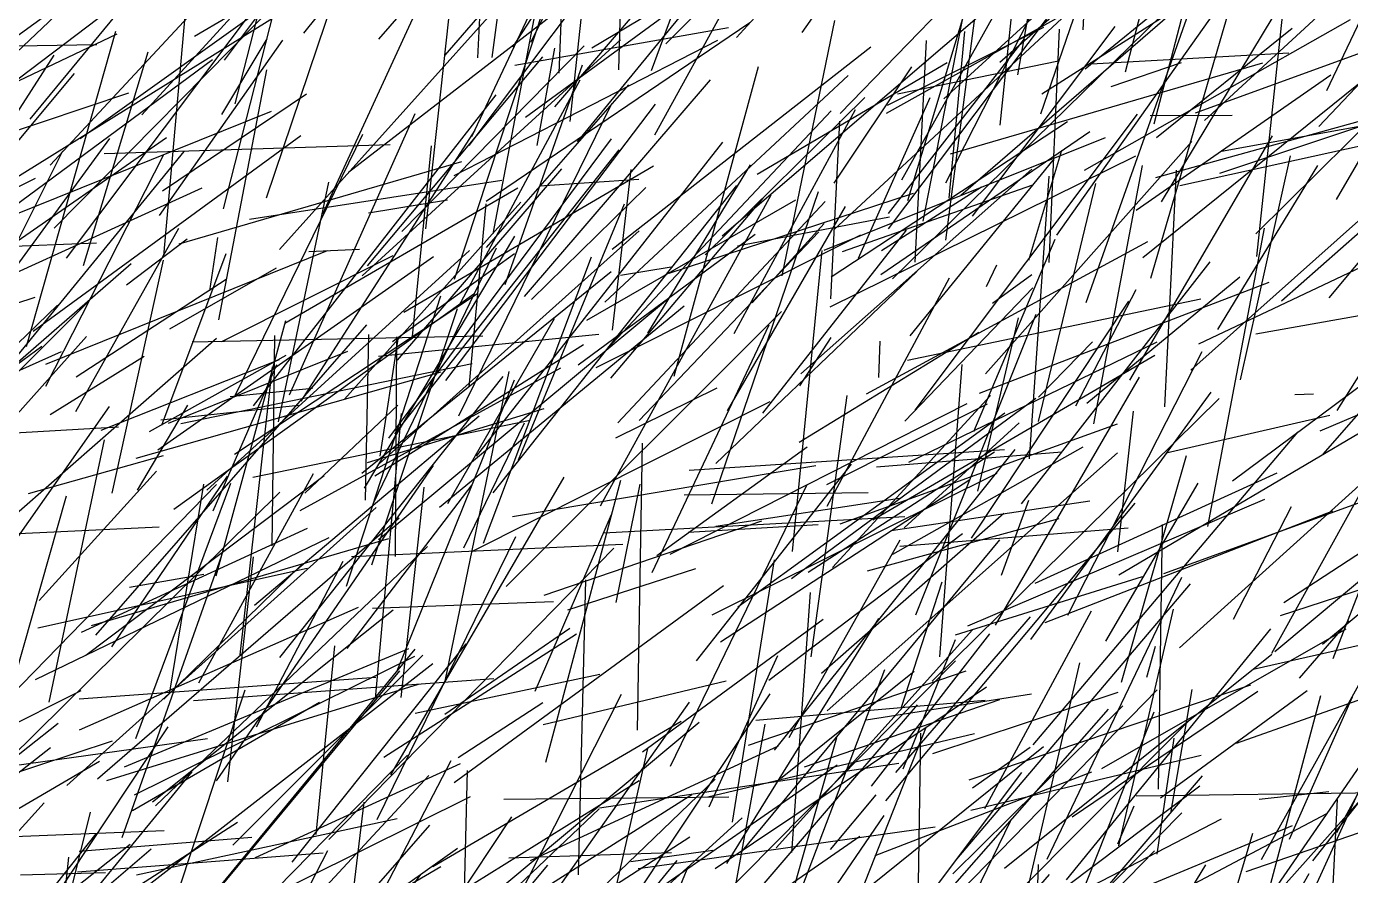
# Model space of a CAD drawing. Header units: metres. Extents: x 0 to 1019, y 0 to 619.
# Drawn here: x 852.2 to 935.7, y 441.6 to 495.1 of the extents above; entities that cross this region are included whole.
import ezdxf

# ---------------------------------------------------------------- set-up
doc = ezdxf.new("R2010")
doc.units = ezdxf.units.M

msp = doc.modelspace()

# ---------------------------------------------------------------- linework, layer by layer
at = {"color": 198}
for p, q in [((864.655, 493.013), (879.602, 512.931)), ((933.685, 488.824), (943.267, 499.001))]:
    msp.add_line(p, q, dxfattribs=at)
at = {"color": 167}
for p, q in [((874.397, 494.333), (890.237, 512.703)), ((888.367, 464.911), (899.126, 484.519)), ((926.109, 475.132), (944.296, 483.743))]:
    msp.add_line(p, q, dxfattribs=at)
at = {"color": 155}
for p, q in [((883.978, 494.147), (893.303, 512.751)), ((884.02, 477.927), (891.223, 484.985)), ((920.245, 456.379), (926.066, 466.345)), ((923.469, 442.954), (924.541, 450.257))]:
    msp.add_line(p, q, dxfattribs=at)
at = {"color": 58}
for p, q in [((869.657, 494.699), (882.883, 511.294)), ((918.811, 494.921), (919.294, 504.987)), ((893.011, 473.093), (898.335, 492.614)), ((865.179, 443.524), (877.169, 455.484))]:
    msp.add_line(p, q, dxfattribs=at)
at = {"color": 197}
for p, q in [((914.699, 492.074), (917.984, 510.734)), ((922.147, 483.544), (934.438, 492.076)), ((842.76, 475.474), (860.989, 488.132)), ((873.953, 461.185), (879.35, 477.358)), ((879.871, 438.987), (894.594, 451.275))]:
    msp.add_line(p, q, dxfattribs=at)
at = {"color": 89}
for p, q in [((878.578, 493.314), (892.672, 509.669)), ((853.907, 482.421), (869.164, 497.886)), ((906.779, 479.212), (923.768, 495.834)), ((869.498, 471.516), (880.473, 488.596)), ((889.118, 475.992), (890.296, 486.108)), ((868.451, 476.422), (883.147, 484.95))]:
    msp.add_line(p, q, dxfattribs=at)
at = {"color": 191}
for p, q in [((921.488, 492.27), (926.141, 510.163)), ((915.508, 456.475), (926.887, 472.073)), ((909.287, 453.861), (927.399, 471.68)), ((901.459, 460.723), (913.213, 468.322)), ((929.907, 446.416), (934.315, 446.897)), ((870.455, 437.006), (879.343, 443.335))]:
    msp.add_line(p, q, dxfattribs=at)
at = {"color": 226}
for p, q in [((889.515, 492.389), (890.046, 509.385)), ((853.388, 472.459), (860.812, 487.02))]:
    msp.add_line(p, q, dxfattribs=at)
at = {"color": 17}
for p, q in [((896.942, 494.426), (910.181, 508.997)), ((872.67, 461.716), (889.781, 462.487))]:
    msp.add_line(p, q, dxfattribs=at)
at = {"color": 51}
msp.add_line((913.558, 492.875), (931.923, 509.091), dxfattribs=at)
at = {"color": 181}
for p, q in [((923.298, 489), (928.421, 508.74)), ((887.506, 476.616), (900.693, 484.2)), ((860.106, 446.248), (875.287, 458.358))]:
    msp.add_line(p, q, dxfattribs=at)
at = {"color": 253}
for p, q in [((885.49, 490.073), (900.632, 507.753)), ((896.032, 481.942), (913.688, 497.052)), ((895.399, 465.037), (902.122, 484.725)), ((869.978, 480.947), (873.17, 481.097))]:
    msp.add_line(p, q, dxfattribs=at)
at = {"color": 215}
for p, q in [((886.464, 489.141), (888.47, 507.964)), ((897.018, 481.291), (906.601, 483.133))]:
    msp.add_line(p, q, dxfattribs=at)
at = {"color": 211}
for p, q in [((892.492, 494.029), (906.028, 507.631)), ((886.911, 487.86), (901.946, 506.176)), ((865.647, 455.514), (867.684, 473.672)), ((869.154, 429.99), (878.947, 448.861))]:
    msp.add_line(p, q, dxfattribs=at)
at = {"color": 143}
for p, q in [((913.575, 488.908), (915.5, 507.292)), ((879.437, 470.582), (889.073, 490.285)), ((882.61, 429.634), (893.199, 442.541))]:
    msp.add_line(p, q, dxfattribs=at)
at = {"color": 19}
for p, q in [((934.178, 491.094), (941.931, 507.347)), ((930.713, 455.622), (939.411, 471.353)), ((900.262, 438.699), (906.306, 454.588)), ((847.216, 443.23), (856.759, 448.818))]:
    msp.add_line(p, q, dxfattribs=at)
at = {"color": 128}
for p, q in [((880.253, 488.19), (888.792, 506.318)), ((853.664, 470.669), (859.578, 474.339)), ((863.939, 464.588), (867.955, 473.827)), ((879.748, 462.251), (883.571, 470.151)), ((875.805, 452.818), (877.237, 466.075))]:
    msp.add_line(p, q, dxfattribs=at)
at = {"color": 90}
for p, q in [((891.582, 492.363), (896.887, 506.692)), ((914.913, 465.039), (926.826, 480.284)), ((861.908, 470.108), (880.277, 473.879)), ((915.908, 439.554), (915.995, 442.296))]:
    msp.add_line(p, q, dxfattribs=at)
at = {"color": 7}
for p, q in [((916.149, 489.624), (921.975, 506.587)), ((882.355, 478.861), (887.239, 492.723)), ((898.244, 485.819), (910.236, 492.862)), ((923.395, 485.61), (940.474, 490.33)), ((895.651, 463.637), (907.225, 465.389))]:
    msp.add_line(p, q, dxfattribs=at)
at = {"color": 42}
for p, q in [((850.316, 493.623), (866.352, 505.259)), ((860.237, 436.083), (865.96, 453.317)), ((900.428, 428.733), (914.933, 448.103))]:
    msp.add_line(p, q, dxfattribs=at)
at = {"color": 80}
for p, q in [((852.403, 489.294), (865.602, 505.316)), ((874.361, 462.79), (892.73, 478.035)), ((923.432, 437.177), (926.55, 442.284))]:
    msp.add_line(p, q, dxfattribs=at)
at = {"color": 212}
for p, q in [((880.641, 493.157), (881.235, 506.053)), ((891.624, 460.703), (899.004, 476.328))]:
    msp.add_line(p, q, dxfattribs=at)
at = {"color": 129}
for p, q in [((885.769, 492.191), (886.258, 505.536)), ((906.808, 461.854), (918.82, 468.628)), ((930.265, 439.627), (940.527, 451.118)), ((905.694, 442.86), (919.354, 448.129))]:
    msp.add_line(p, q, dxfattribs=at)
at = {"color": 40}
for p, q in [((881.539, 493.165), (883.068, 504.644)), ((925.901, 489.691), (941.284, 495.275)), ((902.649, 466.251), (912.769, 471.338)), ((913.85, 442.067), (930.72, 455.549)), ((855.373, 441.83), (870.886, 443.024))]:
    msp.add_line(p, q, dxfattribs=at)
at = {"color": 61}
for p, q in [((901.089, 494.749), (908.146, 504.853)), ((881.604, 482.058), (884.432, 496.965)), ((902.912, 479.345), (917.814, 489.134)), ((933.901, 456.197), (952.844, 471.935)), ((847.438, 443.907), (860.837, 444.433))]:
    msp.add_line(p, q, dxfattribs=at)
at = {"color": 5}
for p, q in [((859.433, 489.568), (872.816, 504.236)), ((854.713, 447.281), (874.213, 464.801))]:
    msp.add_line(p, q, dxfattribs=at)
at = {"color": 137}
msp.add_line((926.473, 489.204), (941.476, 503.037), dxfattribs=at)
at = {"color": 94}
for p, q in [((908.722, 482.865), (912.535, 502.339)), ((891.785, 488.302), (896.726, 497.246)), ((895.228, 445.933), (899.552, 455.473)), ((911.832, 447.13), (915.468, 449.702))]:
    msp.add_line(p, q, dxfattribs=at)
at = {"color": 106}
for p, q in [((910.019, 490.576), (922.695, 502.143)), ((860.828, 480.678), (862.455, 499.083)), ((883.204, 467.806), (889.882, 483.948))]:
    msp.add_line(p, q, dxfattribs=at)
at = {"color": 195}
for p, q in [((855.549, 488.06), (874.218, 501.428)), ((868.762, 471.906), (876.678, 489.636)), ((907.891, 475.625), (916.926, 486.703)), ((900.434, 443.044), (901.62, 459.443)), ((858.806, 430.848), (878.306, 442.159))]:
    msp.add_line(p, q, dxfattribs=at)
at = {"color": 72}
for p, q in [((867.293, 484.329), (873.109, 501.48)), ((847.521, 493.847), (856.596, 494.002))]:
    msp.add_line(p, q, dxfattribs=at)
at = {"color": 241}
for p, q in [((917.156, 481.966), (930.926, 501.421)), ((864.591, 483.633), (868.411, 498.553)), ((853.375, 473.844), (871.14, 481.003)), ((901.647, 455.388), (903.931, 471.856)), ((924.039, 468.251), (934.36, 470.625)), ((858.667, 459.787), (863.344, 460.602))]:
    msp.add_line(p, q, dxfattribs=at)
at = {"color": 105}
for p, q in [((923.76, 484.076), (934.143, 501.28)), ((918.347, 471.209), (922.146, 478.546))]:
    msp.add_line(p, q, dxfattribs=at)
at = {"color": 122}
msp.add_line((853.658, 486.382), (866.851, 500.592), dxfattribs=at)
at = {"color": 102}
for p, q in [((880.081, 487.63), (889.677, 500.392)), ((850.501, 484.982), (868.117, 495.922)), ((896.332, 442.364), (905.931, 457.811))]:
    msp.add_line(p, q, dxfattribs=at)
at = {"color": 66}
msp.add_line((883.642, 489.423), (899.325, 500.895), dxfattribs=at)
at = {"color": 172}
msp.add_line((887.825, 493.779), (898.748, 500.304), dxfattribs=at)
at = {"color": 131}
for p, q in [((903.484, 489.653), (914.417, 500.92)), ((905.555, 464.026), (923.334, 474.399)), ((850.069, 434.36), (861.098, 450.985))]:
    msp.add_line(p, q, dxfattribs=at)
at = {"color": 151}
for p, q in [((906.533, 482.378), (920.478, 500.864)), ((917.836, 458.024), (926.316, 474.64)), ((931.818, 443.902), (935.806, 452.856))]:
    msp.add_line(p, q, dxfattribs=at)
at = {"color": 135}
for p, q in [((907.367, 485.463), (915.939, 500.78)), ((878.623, 472.801), (891.828, 490.234)), ((874.366, 474.335), (888.268, 475.742)), ((910.577, 440.89), (920.4, 452.092))]:
    msp.add_line(p, q, dxfattribs=at)
at = {"color": 48}
for p, q in [((907.759, 484.168), (912.735, 500.696)), ((865.331, 490.245), (867.653, 499.32)), ((886.954, 473.803), (898.123, 482.028)), ((845.262, 469.038), (854.128, 477.563)), ((882.415, 459.832), (899.789, 477.171)), ((921.005, 462.001), (921.987, 470.876)), ((897.83, 431.255), (903.285, 450.312))]:
    msp.add_line(p, q, dxfattribs=at)
at = {"color": 31}
msp.add_line((910.145, 485.277), (917.783, 500.299), dxfattribs=at)
at = {"color": 81}
for p, q in [((877.353, 482.375), (879.285, 499.95)), ((910.582, 441.7), (921.324, 452.301)), ((882.9, 439.605), (894.135, 446.699))]:
    msp.add_line(p, q, dxfattribs=at)
at = {"color": 196}
for p, q in [((906.414, 489.664), (924.283, 499.656)), ((844.214, 462.515), (855.945, 475.595))]:
    msp.add_line(p, q, dxfattribs=at)
at = {"color": 10}
msp.add_line((910.155, 481.648), (912.559, 500.203), dxfattribs=at)
at = {"color": 194}
for p, q in [((929.772, 480.638), (931.834, 499.953)), ((842.912, 469.551), (854.38, 474.64))]:
    msp.add_line(p, q, dxfattribs=at)
at = {"color": 68}
for p, q in [((862.754, 494.512), (870.402, 499.007)), ((902.341, 438.502), (916.31, 449.727))]:
    msp.add_line(p, q, dxfattribs=at)
at = {"color": 192}
for p, q in [((903.088, 482.314), (921.231, 499.128)), ((849.88, 485.802), (855.189, 492.17)), ((857.557, 465.702), (860.81, 480.405)), ((872.339, 459.834), (878.293, 478.149))]:
    msp.add_line(p, q, dxfattribs=at)
at = {"color": 25}
for p, q in [((911.091, 484.487), (928.138, 499.23)), ((879.393, 449.031), (884.723, 452.518))]:
    msp.add_line(p, q, dxfattribs=at)
at = {"color": 251}
for p, q in [((836.978, 479.71), (856.67, 498.36)), ((903.113, 485.255), (907.998, 492.581)), ((846.477, 428.452), (862.613, 448.14))]:
    msp.add_line(p, q, dxfattribs=at)
at = {"color": 199}
for p, q in [((868.125, 481.071), (883.519, 498.206)), ((872.47, 485.949), (888.555, 498.36))]:
    msp.add_line(p, q, dxfattribs=at)
at = {"color": 118}
for p, q in [((870.847, 483.323), (877.773, 498.351)), ((866.442, 466.713), (883.941, 470.317)), ((861.197, 453.163), (863.347, 466.271))]:
    msp.add_line(p, q, dxfattribs=at)
at = {"color": 109}
for p, q in [((882.833, 493.824), (885.827, 498.435)), ((849.186, 462.381), (864.146, 475.475)), ((904.566, 433.92), (923.474, 453.314))]:
    msp.add_line(p, q, dxfattribs=at)
at = {"color": 227}
for p, q in [((918.934, 492.46), (925.645, 497.934)), ((915.43, 467.866), (916.664, 485.698))]:
    msp.add_line(p, q, dxfattribs=at)
at = {"color": 140}
for p, q in [((923.075, 479.258), (928.523, 497.89)), ((896.803, 475.767), (904.461, 489.897)), ((862.421, 426.147), (871.172, 443.188))]:
    msp.add_line(p, q, dxfattribs=at)
at = {"color": 233}
for p, q in [((854.686, 480.517), (867.521, 497.587)), ((858.468, 478.832), (862.29, 481.749))]:
    msp.add_line(p, q, dxfattribs=at)
at = {"color": 41}
for p, q in [((916.197, 490.888), (925.964, 497.094)), ((839.665, 484.643), (858.626, 490.94)), ((866.967, 427.811), (877.042, 441.666))]:
    msp.add_line(p, q, dxfattribs=at)
at = {"color": 91}
msp.add_line((919.008, 477.724), (925.822, 497.018), dxfattribs=at)
at = {"color": 85}
for p, q in [((839.847, 482.902), (857.356, 496.154)), ((930.053, 442.612), (937.317, 455.617)), ((876.72, 432.885), (893.998, 444.047))]:
    msp.add_line(p, q, dxfattribs=at)
at = {"color": 173}
for p, q in [((879.157, 479.193), (884.85, 496.452)), ((840.442, 486.387), (857.886, 494.669)), ((879.434, 477.499), (887.081, 491.777)), ((932.172, 471.933), (933.349, 471.96))]:
    msp.add_line(p, q, dxfattribs=at)
at = {"color": 117}
for p, q in [((929.696, 482.053), (944.133, 496.332)), ((882.956, 492.698), (896.442, 495.063)), ((905.767, 467.374), (917.466, 468.32)), ((924.334, 445.533), (925.692, 453.322))]:
    msp.add_line(p, q, dxfattribs=at)
at = {"color": 101}
for p, q in [((934.797, 484.226), (942.133, 496.883)), ((899.823, 479.42), (903.149, 495.5)), ((869.424, 464.606), (885.873, 473.606))]:
    msp.add_line(p, q, dxfattribs=at)
at = {"color": 36}
for p, q in [((881.155, 484.11), (897.778, 495.384)), ((921.051, 460.559), (938.18, 470.652)), ((907.526, 463.516), (914.765, 470.135)), ((884.752, 451.125), (896.293, 453.88))]:
    msp.add_line(p, q, dxfattribs=at)
at = {"color": 14}
for p, q in [((918.905, 486.076), (935.671, 495.568)), ((919.323, 492.769), (931.779, 493.462)), ((889.623, 479.446), (892.823, 479.968)), ((913.088, 477.68), (915.58, 479.495)), ((893.635, 465.603), (905.246, 465.75))]:
    msp.add_line(p, q, dxfattribs=at)
at = {"color": 243}
msp.add_line((852.172, 474.954), (857.795, 494.831), dxfattribs=at)
at = {"color": 187}
msp.add_line((906.48, 490.165), (916.341, 495.086), dxfattribs=at)
at = {"color": 213}
for p, q in [((910.357, 484.308), (911.348, 494.821)), ((889.025, 472.963), (898.637, 484.302)), ((896.374, 470.904), (903.829, 483.783)), ((862.604, 475.246), (880.942, 475.62))]:
    msp.add_line(p, q, dxfattribs=at)
at = {"color": 175}
for p, q in [((911.823, 483.172), (920.84, 495.123)), ((852.591, 475.926), (869.468, 488.265))]:
    msp.add_line(p, q, dxfattribs=at)
at = {"color": 55}
for p, q in [((916.676, 480.257), (917.324, 494.959)), ((836.885, 458.646), (856.131, 477.853)), ((858.188, 444.006), (864.459, 461.742))]:
    msp.add_line(p, q, dxfattribs=at)
at = {"color": 165}
for p, q in [((923.434, 488.123), (932.004, 495.027)), ((865.277, 468.168), (880.616, 478.297))]:
    msp.add_line(p, q, dxfattribs=at)
at = {"color": 45}
for p, q in [((860.546, 483.224), (868.331, 494.268)), ((933.954, 468.169), (944.112, 479.787)), ((899.345, 449.504), (914.524, 468.455))]:
    msp.add_line(p, q, dxfattribs=at)
at = {"color": 147}
msp.add_line((864.488, 489.572), (867.344, 494.35), dxfattribs=at)
at = {"color": 142}
for p, q in [((873.335, 479.408), (889.63, 494.292)), ((858.394, 439.859), (877.8, 454.959))]:
    msp.add_line(p, q, dxfattribs=at)
at = {"color": 64}
for p, q in [((875.838, 482.206), (887.334, 493.91)), ((863.074, 432.369), (877.547, 447.905))]:
    msp.add_line(p, q, dxfattribs=at)
at = {"color": 69}
for p, q in [((879.133, 485.729), (895.779, 494.26)), ((846.168, 481.285), (853.901, 493.331)), ((905.217, 460.804), (917.292, 464.111))]:
    msp.add_line(p, q, dxfattribs=at)
at = {"color": 104}
for p, q in [((884.383, 487.622), (885.494, 493.774)), ((886.988, 441.648), (887.449, 460.249)), ((882.941, 432.195), (897.306, 445.236))]:
    msp.add_line(p, q, dxfattribs=at)
at = {"color": 56}
for p, q in [((889.113, 481.085), (905.412, 493.845)), ((902.998, 461.016), (912.976, 471.863)), ((891.024, 449.39), (902.405, 457.769)), ((879.491, 428.931), (879.98, 448.212))]:
    msp.add_line(p, q, dxfattribs=at)
at = {"color": 160}
for p, q in [((906.538, 483.336), (915.102, 494.347)), ((905.15, 471.974), (922.887, 481.57)), ((874.136, 466.794), (887.29, 475.072)), ((929.09, 441.846), (947.607, 448.223)), ((911.915, 431.489), (923.313, 443.155))]:
    msp.add_line(p, q, dxfattribs=at)
at = {"color": 21}
for p, q in [((908.22, 480.28), (908.934, 494.241)), ((838.001, 480.756), (856.587, 481.486)), ((917.771, 441.325), (930.648, 457.144))]:
    msp.add_line(p, q, dxfattribs=at)
at = {"color": 209}
for p, q in [((845.05, 479.127), (863.898, 493.048)), ((927.543, 487.265), (943.717, 490.21)), ((873.313, 466.977), (889.035, 479.679)), ((868.918, 442.432), (879.891, 456.216)), ((886.742, 434.566), (899.072, 453.051))]:
    msp.add_line(p, q, dxfattribs=at)
at = {"color": 54}
for p, q in [((855.757, 480.057), (859.847, 493.539)), ((842.456, 446.648), (855.612, 453.27))]:
    msp.add_line(p, q, dxfattribs=at)
at = {"color": 141}
for p, q in [((873.663, 480.045), (884.734, 493.226)), ((849.978, 478.91), (863.234, 484.949)), ((900.268, 450.299), (907.265, 462.759))]:
    msp.add_line(p, q, dxfattribs=at)
at = {"color": 214}
for p, q in [((907.092, 490.892), (917.264, 492.961)), ((841.903, 427.81), (860.024, 443.275))]:
    msp.add_line(p, q, dxfattribs=at)
at = {"color": 188}
for p, q in [((910.453, 487.111), (930.145, 492.847)), ((893.895, 463.238), (902.089, 463.736)), ((909.336, 449.293), (921.023, 453.163))]:
    msp.add_line(p, q, dxfattribs=at)
at = {"color": 83}
for p, q in [((920.585, 491.345), (925.024, 492.867)), ((866.221, 482.975), (882.14, 485.448)), ((875.446, 461.713), (875.519, 475.571)), ((926.115, 429.4), (933.072, 441.738))]:
    msp.add_line(p, q, dxfattribs=at)
at = {"color": 190}
for p, q in [((864.304, 476.64), (867.322, 492.393)), ((933.762, 469.643), (948.454, 475.856))]:
    msp.add_line(p, q, dxfattribs=at)
at = {"color": 86}
for p, q in [((888.64, 477.759), (903.99, 492.047)), ((873.982, 458.457), (885.404, 458.878))]:
    msp.add_line(p, q, dxfattribs=at)
at = {"color": 28}
msp.add_line((922.568, 480.569), (936.945, 492.126), dxfattribs=at)
at = {"color": 132}
for p, q in [((881.17, 481.199), (890.158, 491.446)), ((908.249, 458.03), (915.845, 476.992))]:
    msp.add_line(p, q, dxfattribs=at)
at = {"color": 185}
for p, q in [((883.566, 478.104), (895.299, 491.772)), ((915.662, 449.835), (932.348, 469.547))]:
    msp.add_line(p, q, dxfattribs=at)
at = {"color": 207}
for p, q in [((931.329, 477.841), (946.531, 491.244)), ((852.291, 465.676), (860.815, 468.083)), ((874.291, 445.123), (883.027, 462.969)), ((895.601, 442.051), (912.719, 453.498))]:
    msp.add_line(p, q, dxfattribs=at)
at = {"color": 248}
for p, q in [((934.325, 478.022), (945.364, 491.237)), ((904.645, 480.524), (909.16, 490.644))]:
    msp.add_line(p, q, dxfattribs=at)
at = {"color": 144}
msp.add_line((860.749, 484.762), (869.82, 490.89), dxfattribs=at)
at = {"color": 220}
for p, q in [((866.479, 471.216), (881.777, 490.823)), ((912.648, 473.221), (925.666, 487.871)), ((907.256, 462.363), (921.645, 463.522))]:
    msp.add_line(p, q, dxfattribs=at)
at = {"color": 183}
for p, q in [((894.973, 480.726), (905.045, 490.65)), ((922.836, 454.102), (923.364, 456.056)), ((858.355, 448.449), (876.27, 455.913)), ((923.699, 446.503), (932.936, 453.276))]:
    msp.add_line(p, q, dxfattribs=at)
at = {"color": 193}
for p, q in [((851.071, 483.134), (867.615, 489.786)), ((901.007, 473.228), (915.564, 486.145)), ((888.099, 473.621), (904.779, 482)), ((852.954, 424.83), (854.84, 442.765))]:
    msp.add_line(p, q, dxfattribs=at)
at = {"color": 177}
for p, q in [((888.764, 474.79), (902.922, 489.811)), ((878.212, 464.826), (893.653, 477.524))]:
    msp.add_line(p, q, dxfattribs=at)
at = {"color": 228}
msp.add_line((908.221, 470.937), (922.232, 489.592), dxfattribs=at)
at = {"color": 127}
for p, q in [((923.046, 489.515), (928.212, 489.533)), ((881.591, 465.732), (896.973, 485.108)), ((929.712, 475.743), (944.458, 478.365)), ((867.659, 462.391), (867.824, 475.65)), ((923.901, 460.639), (943.673, 467.804)), ((913.652, 460.547), (915.388, 465.261)), ((910.759, 456.769), (922.547, 460.444))]:
    msp.add_line(p, q, dxfattribs=at)
at = {"color": 76}
for p, q in [((927.425, 485.887), (938.384, 489.527)), ((894.432, 455.14), (904.19, 467.535))]:
    msp.add_line(p, q, dxfattribs=at)
at = {"color": 26}
for p, q in [((902.906, 477.95), (903.472, 489.156)), ((888.583, 463.196), (907.554, 464.237)), ((931.262, 457.999), (948.976, 463.736)), ((921.004, 443.59), (922.028, 445.995)), ((914.785, 438.578), (927.533, 445.177))]:
    msp.add_line(p, q, dxfattribs=at)
at = {"color": 114}
for p, q in [((924.915, 485.115), (941.636, 488.785)), ((928.223, 466.49), (942.483, 477.097)), ((869.728, 465.715), (875.592, 471.253)), ((915.783, 460.035), (931.047, 466.985))]:
    msp.add_line(p, q, dxfattribs=at)
at = {"color": 154}
for p, q in [((850.555, 478.653), (857.41, 488.078)), ((903.482, 463.768), (920.974, 470.076)), ((934.811, 444.319), (943.621, 460.536))]:
    msp.add_line(p, q, dxfattribs=at)
at = {"color": 157}
msp.add_line((865.34, 471.897), (873.375, 488.348), dxfattribs=at)
at = {"color": 125}
for p, q in [((875.025, 469.167), (889.057, 488.055)), ((863.442, 439.734), (875.714, 454.504))]:
    msp.add_line(p, q, dxfattribs=at)
at = {"color": 53}
for p, q in [((880.555, 468.03), (896.085, 487.84)), ((880.087, 472.387), (881.157, 483.94))]:
    msp.add_line(p, q, dxfattribs=at)
at = {"color": 23}
for p, q in [((902.475, 481.028), (920.211, 488.121)), ((880.976, 435.86), (889.692, 453.039)), ((877.798, 442.168), (893.448, 451.33))]:
    msp.add_line(p, q, dxfattribs=at)
at = {"color": 231}
msp.add_line((906.042, 479.5), (919.227, 488.514), dxfattribs=at)
at = {"color": 46}
for p, q in [((921.763, 472.826), (930.76, 488.234)), ((841.151, 462.648), (860.524, 463.594))]:
    msp.add_line(p, q, dxfattribs=at)
at = {"color": 32}
msp.add_line((925.612, 473.459), (942.122, 488.177), dxfattribs=at)
at = {"color": 100}
for p, q in [((844.896, 468.203), (854.456, 487.293)), ((911.907, 469.601), (917.036, 481.72)), ((882.266, 446.414), (896.458, 446.567))]:
    msp.add_line(p, q, dxfattribs=at)
at = {"color": 65}
msp.add_line((850.257, 472.749), (862.101, 487.253), dxfattribs=at)
at = {"color": 222}
for p, q in [((857.069, 487.116), (875.109, 487.682)), ((856.866, 469.683), (868.13, 474.127)), ((856.261, 457.37), (875.021, 462.844))]:
    msp.add_line(p, q, dxfattribs=at)
at = {"color": 71}
for p, q in [((875.386, 469.452), (889.556, 487.356)), ((900.424, 460.337), (915.822, 471.69)), ((922.146, 446.615), (938.819, 446.86))]:
    msp.add_line(p, q, dxfattribs=at)
at = {"color": 161}
for p, q in [((876.5, 475.584), (877.716, 487.605)), ((934.827, 470.927), (940.789, 480.389)), ((916.549, 442.637), (925.045, 460.412)), ((932.447, 454.05), (935.587, 457.668)), ((899.371, 435.311), (906.266, 445.376))]:
    msp.add_line(p, q, dxfattribs=at)
at = {"color": 87}
for p, q in [((902.864, 477.46), (922.143, 486.977)), ((855.493, 452.731), (874.192, 454.098))]:
    msp.add_line(p, q, dxfattribs=at)
at = {"color": 59}
for p, q in [((915.389, 480.403), (917.461, 487.334)), ((849.588, 435.438), (856.552, 444.239))]:
    msp.add_line(p, q, dxfattribs=at)
at = {"color": 24}
for p, q in [((928.743, 472.843), (931.885, 486.977)), ((860.448, 468.438), (877.842, 480.632))]:
    msp.add_line(p, q, dxfattribs=at)
at = {"color": 156}
msp.add_line((861.787, 481.435), (879.632, 486.61), dxfattribs=at)
at = {"color": 18}
msp.add_line((875.566, 474.096), (885.928, 486.152), dxfattribs=at)
at = {"color": 82}
for p, q in [((875.963, 477.127), (891.719, 486.354)), ((912.715, 478.727), (913.37, 480.104)), ((891.222, 432.424), (908.363, 452.352))]:
    msp.add_line(p, q, dxfattribs=at)
at = {"color": 245}
for p, q in [((891.362, 475.791), (897.827, 486.403)), ((856.541, 456.748), (873.639, 476.311))]:
    msp.add_line(p, q, dxfattribs=at)
at = {"color": 139}
for p, q in [((919.484, 470.07), (922.55, 486.368)), ((913.275, 457.39), (922.372, 473.02)), ((891.921, 461.785), (901.398, 468.624)), ((858.984, 446.688), (876.65, 455.436))]:
    msp.add_line(p, q, dxfattribs=at)
at = {"color": 171}
for p, q in [((923.954, 471.14), (924.703, 486.076)), ((927.303, 476.03), (933.607, 486.375)), ((890.815, 470.294), (902.138, 482.19)), ((895.652, 467.572), (908.315, 479.684)), ((837.076, 436.654), (853.673, 449.681))]:
    msp.add_line(p, q, dxfattribs=at)
at = {"color": 96}
for p, q in [((832.833, 475.8), (852.736, 485.557)), ((905.117, 451.414), (915.549, 453.053))]:
    msp.add_line(p, q, dxfattribs=at)
at = {"color": 52}
for p, q in [((868.066, 470.204), (871.24, 485.317)), ((900.931, 472.479), (902.91, 475.522)), ((925.227, 432.524), (938.658, 451.988))]:
    msp.add_line(p, q, dxfattribs=at)
at = {"color": 158}
for p, q in [((884.515, 485.093), (890.781, 485.509)), ((875.252, 475.274), (882.947, 480.82)), ((893.958, 467.166), (913.854, 468.461)), ((864.505, 437.279), (876.188, 449.179))]:
    msp.add_line(p, q, dxfattribs=at)
at = {"color": 136}
for p, q in [((915.99, 470.229), (919.609, 485.232)), ((878.738, 465.063), (885.475, 476.724)), ((902.305, 454.365), (913.804, 464.454)), ((907.35, 452.225), (909.908, 460.109))]:
    msp.add_line(p, q, dxfattribs=at)
at = {"color": 75}
for p, q in [((892.698, 479.579), (908.12, 484.612)), ((905.933, 473), (906.001, 475.297)), ((895.256, 437.534), (904.729, 444.077))]:
    msp.add_line(p, q, dxfattribs=at)
at = {"color": 126}
for p, q in [((903.631, 480.939), (915.63, 485.138)), ((902.658, 451.981), (920.972, 468.247))]:
    msp.add_line(p, q, dxfattribs=at)
at = {"color": 235}
for p, q in [((906.091, 481.016), (912.402, 485.026)), ((890.702, 450.771), (891.016, 468.86)), ((874.698, 449.053), (886.849, 456.833)), ((880.409, 441.113), (890.814, 447.582))]:
    msp.add_line(p, q, dxfattribs=at)
at = {"color": 15}
for p, q in [((872.221, 471.644), (883.35, 484.063)), ((861.882, 437.913), (876.672, 455.864))]:
    msp.add_line(p, q, dxfattribs=at)
at = {"color": 138}
for p, q in [((873.733, 483.386), (878.718, 484.211)), ((910.846, 442.626), (925.578, 459.997))]:
    msp.add_line(p, q, dxfattribs=at)
at = {"color": 186}
msp.add_line((889.463, 470.133), (902.534, 484.09), dxfattribs=at)
at = {"color": 116}
for p, q in [((897.943, 477.708), (902.469, 482.711)), ((860.632, 470.334), (869.318, 471.259)), ((876.681, 451.841), (888.329, 454.299))]:
    msp.add_line(p, q, dxfattribs=at)
at = {"color": 234}
for p, q in [((855.278, 470.848), (861.762, 482.425)), ((899.723, 447.723), (908.153, 454.475))]:
    msp.add_line(p, q, dxfattribs=at)
at = {"color": 92}
for p, q in [((873.492, 466.024), (882.96, 481.917)), ((934.571, 455.288), (940.687, 471.055))]:
    msp.add_line(p, q, dxfattribs=at)
at = {"color": 123}
for p, q in [((874.424, 467.574), (890.8, 482.24)), ((864.12, 460.501), (868.523, 476.595)), ((903.005, 435.979), (908.922, 450.99)), ((839.844, 431.314), (853.269, 446.191))]:
    msp.add_line(p, q, dxfattribs=at)
at = {"color": 174}
msp.add_line((898.615, 470.748), (907.673, 482.298), dxfattribs=at)
at = {"color": 74}
for p, q in [((926.676, 463.608), (930.256, 482.405)), ((855.507, 450.787), (873.099, 458.524))]:
    msp.add_line(p, q, dxfattribs=at)
at = {"color": 30}
for p, q in [((863.736, 478.46), (864.239, 481.831)), ((900.48, 462.038), (902.349, 481.005)), ((853.585, 452.535), (857.091, 469.076))]:
    msp.add_line(p, q, dxfattribs=at)
at = {"color": 230}
for p, q in [((874.098, 465.152), (881.806, 481.166)), ((848.802, 450.512), (864.14, 466.246)), ((907.272, 430.913), (916.686, 441.657))]:
    msp.add_line(p, q, dxfattribs=at)
at = {"color": 97}
msp.add_line((860.696, 469.995), (864.755, 480.82), dxfattribs=at)
at = {"color": 159}
msp.add_line((863.536, 465.889), (880.105, 481.012), dxfattribs=at)
at = {"color": 216}
msp.add_line((864.491, 475.268), (875.294, 480.69), dxfattribs=at)
at = {"color": 37}
for p, q in [((880.985, 462.549), (887.792, 480.601)), ((874.167, 452.752), (875.82, 470.73))]:
    msp.add_line(p, q, dxfattribs=at)
at = {"color": 145}
for p, q in [((842.343, 465.938), (858.768, 480.181)), ((884.809, 459.283), (898.537, 463.954))]:
    msp.add_line(p, q, dxfattribs=at)
at = {"color": 149}
msp.add_line((861.197, 476.072), (867.942, 479.918), dxfattribs=at)
at = {"color": 113}
for p, q in [((855.293, 473.042), (864.757, 479.202)), ((889.333, 469.19), (895.728, 472.356)), ((929.534, 454.603), (945.011, 458.112))]:
    msp.add_line(p, q, dxfattribs=at)
at = {"color": 179}
for p, q in [((902.673, 464.881), (910.382, 479.278)), ((897.223, 443.032), (913.551, 462.767))]:
    msp.add_line(p, q, dxfattribs=at)
at = {"color": 120}
for p, q in [((907.573, 470.249), (915.637, 478.656)), ((874.473, 468.032), (875.624, 475.563)), ((866.617, 442.736), (879.536, 448.663))]:
    msp.add_line(p, q, dxfattribs=at)
at = {"color": 201}
for p, q in [((912.283, 472.015), (930.54, 479)), ((873.676, 467.633), (884.821, 471.035)), ((879.133, 447.469), (896.136, 459.893)), ((870.43, 444.185), (871.613, 456.081))]:
    msp.add_line(p, q, dxfattribs=at)
at = {"color": 244}
for p, q in [((919.038, 471.371), (928.683, 479.34)), ((909.765, 455.392), (911.19, 473.818)), ((848.595, 448.139), (863.583, 450.23)), ((883.953, 442.557), (899.602, 449.767))]:
    msp.add_line(p, q, dxfattribs=at)
at = {"color": 163}
for p, q in [((835.189, 472.394), (852.709, 478.063)), ((906.367, 446.316), (922.087, 465.081))]:
    msp.add_line(p, q, dxfattribs=at)
at = {"color": 150}
for p, q in [((861.448, 464.708), (880.37, 478.27)), ((850.385, 450.439), (854.68, 465.542)), ((915.647, 436.04), (925.032, 445.543))]:
    msp.add_line(p, q, dxfattribs=at)
at = {"color": 242}
msp.add_line((907.723, 474.103), (926.243, 477.969), dxfattribs=at)
at = {"color": 43}
msp.add_line((911.776, 462.869), (921.69, 477.812), dxfattribs=at)
at = {"color": 29}
for p, q in [((912.173, 465.841), (914.738, 476.758)), ((864.861, 447.517), (866.482, 461.685))]:
    msp.add_line(p, q, dxfattribs=at)
at = {"color": 206}
for p, q in [((873.538, 465.261), (873.75, 475.711)), ((859.079, 467.905), (878.322, 473.36)), ((892.767, 461.853), (911.497, 471.354))]:
    msp.add_line(p, q, dxfattribs=at)
at = {"color": 255}
for p, q in [((900.896, 468.924), (912.232, 475.854)), ((882.821, 464.242), (901.957, 467.456))]:
    msp.add_line(p, q, dxfattribs=at)
at = {"color": 9}
msp.add_line((907.815, 467.655), (923.485, 475.248), dxfattribs=at)
at = {"color": 204}
msp.add_line((915.989, 471.767), (919.39, 475.246), dxfattribs=at)
at = {"color": 152}
for p, q in [((841.575, 466.521), (853.136, 474.972)), ((878.595, 453.955), (882.597, 473.368)), ((907.688, 433.364), (926.179, 447.26)), ((888.025, 427.986), (893.839, 441.995))]:
    msp.add_line(p, q, dxfattribs=at)
at = {"color": 121}
for p, q in [((859.927, 469.598), (868.551, 474.406)), ((883.142, 439.958), (885.052, 442.253))]:
    msp.add_line(p, q, dxfattribs=at)
at = {"color": 134}
for p, q in [((861.115, 470.118), (872.423, 474.65)), ((890.279, 442.484), (895.449, 443.204))]:
    msp.add_line(p, q, dxfattribs=at)
at = {"color": 254}
for p, q in [((924.886, 455.966), (944.468, 473.635)), ((868.133, 455.337), (882.239, 473.061)), ((852.957, 458.939), (860.366, 467.103))]:
    msp.add_line(p, q, dxfattribs=at)
at = {"color": 119}
for p, q in [((875.533, 454.516), (882.951, 472.859)), ((855.911, 455.491), (870.93, 466.811))]:
    msp.add_line(p, q, dxfattribs=at)
at = {"color": 246}
for p, q in [((865.01, 471.793), (870.2, 472.333)), ((888.308, 445.861), (907.178, 448.691)), ((911.727, 445.714), (926.262, 449.181)), ((911.027, 430.089), (926.345, 447.88))]:
    msp.add_line(p, q, dxfattribs=at)
at = {"color": 35}
for p, q in [((930.895, 455.714), (950.703, 472.305)), ((899.445, 443.355), (911.825, 457.095))]:
    msp.add_line(p, q, dxfattribs=at)
at = {"color": 153}
msp.add_line((844.82, 453.278), (857.393, 471.167), dxfattribs=at)
at = {"color": 208}
for p, q in [((859.169, 465.892), (862.33, 471.261)), ((928.299, 457.761), (931.944, 464.858))]:
    msp.add_line(p, q, dxfattribs=at)
at = {"color": 237}
for p, q in [((880.295, 462.043), (899.074, 471.493)), ((908.316, 434.739), (908.581, 450.57))]:
    msp.add_line(p, q, dxfattribs=at)
at = {"color": 223}
for p, q in [((931.465, 458.817), (950.601, 471.34)), ((852.873, 457.214), (869.872, 460.988))]:
    msp.add_line(p, q, dxfattribs=at)
at = {"color": 1}
for p, q in [((866.548, 458.641), (880.709, 470.59)), ((840.991, 468.932), (857.962, 469.885))]:
    msp.add_line(p, q, dxfattribs=at)
at = {"color": 203}
for p, q in [((897.036, 458.543), (913.872, 470.777)), ((912.599, 445.816), (919.335, 458.283))]:
    msp.add_line(p, q, dxfattribs=at)
at = {"color": 238}
for p, q in [((921.228, 453.786), (925.324, 468.08)), ((918.116, 445.299), (929.837, 453.228))]:
    msp.add_line(p, q, dxfattribs=at)
at = {"color": 112}
msp.add_line((863.043, 453.739), (870.271, 466.939), dxfattribs=at)
at = {"color": 176}
for p, q in [((864.152, 447.56), (877.839, 467.442)), ((859.059, 450.249), (865.053, 466.331))]:
    msp.add_line(p, q, dxfattribs=at)
at = {"color": 189}
msp.add_line((895.414, 458.041), (913.389, 466.963), dxfattribs=at)
at = {"color": 229}
for p, q in [((857.541, 456.015), (864.839, 466.77)), ((840.127, 428.983), (858.708, 443.568))]:
    msp.add_line(p, q, dxfattribs=at)
at = {"color": 47}
msp.add_line((872.396, 455.924), (880.273, 466.243), dxfattribs=at)
at = {"color": 84}
msp.add_line((875.154, 447.948), (886.072, 466.722), dxfattribs=at)
at = {"color": 133}
for p, q in [((884.928, 448.752), (889.66, 466.519)), ((862.45, 437.796), (880.159, 446.581))]:
    msp.add_line(p, q, dxfattribs=at)
at = {"color": 164}
msp.add_line((889.365, 458.806), (890.867, 466.28), dxfattribs=at)
at = {"color": 98}
msp.add_line((892.775, 448.504), (901.388, 466.214), dxfattribs=at)
at = {"color": 169}
msp.add_line((895.938, 456.336), (911.663, 466.571), dxfattribs=at)
at = {"color": 124}
for p, q in [((851.061, 448.921), (868.134, 465.771)), ((913.77, 437.197), (932.006, 444.75))]:
    msp.add_line(p, q, dxfattribs=at)
at = {"color": 60}
msp.add_line((906.704, 463.348), (919.239, 465.221), dxfattribs=at)
at = {"color": 57}
for p, q in [((911.547, 457.351), (930.268, 465.335)), ((854.238, 437.661), (856.197, 445.585)), ((917.15, 436.524), (934.183, 445.518))]:
    msp.add_line(p, q, dxfattribs=at)
at = {"color": 11}
msp.add_line((884.247, 453.234), (889.065, 464.354), dxfattribs=at)
at = {"color": 79}
msp.add_line((916.406, 457.549), (934.563, 464.594), dxfattribs=at)
at = {"color": 108}
msp.add_line((855.627, 456.952), (869.893, 463.494), dxfattribs=at)
at = {"color": 219}
msp.add_line((856.652, 447.705), (875.673, 464.158), dxfattribs=at)
at = {"color": 49}
for p, q in [((923.561, 447.036), (923.819, 463.727)), ((901.227, 448.459), (913.555, 452.702)), ((889.652, 439.119), (903.3, 448.573))]:
    msp.add_line(p, q, dxfattribs=at)
at = {"color": 247}
for p, q in [((852.733, 453.969), (871.244, 462.903)), ((932.3, 438.357), (941.251, 458.044))]:
    msp.add_line(p, q, dxfattribs=at)
at = {"color": 218}
msp.add_line((898.995, 453.91), (911.204, 463.16), dxfattribs=at)
at = {"color": 73}
for p, q in [((860.292, 445.99), (877.448, 462.347)), ((891.069, 435.246), (910.769, 455.126))]:
    msp.add_line(p, q, dxfattribs=at)
at = {"color": 200}
msp.add_line((871.232, 443.872), (889.217, 462.24), dxfattribs=at)
at = {"color": 250}
msp.add_line((860.831, 452.712), (869.573, 461.244), dxfattribs=at)
at = {"color": 110}
msp.add_line((866.662, 450.966), (872.135, 461.411), dxfattribs=at)
at = {"color": 34}
msp.add_line((896.699, 444.966), (899.353, 461.501), dxfattribs=at)
at = {"color": 4}
for p, q in [((886.316, 458.358), (894.372, 460.966)), ((897.707, 449.809), (911.425, 454.501))]:
    msp.add_line(p, q, dxfattribs=at)
at = {"color": 13}
msp.add_line((933.296, 442.534), (947.435, 460.483), dxfattribs=at)
at = {"color": 178}
for p, q in [((907.004, 448.087), (915.493, 457.915)), ((911.613, 447.627), (929.383, 453.633))]:
    msp.add_line(p, q, dxfattribs=at)
at = {"color": 103}
msp.add_line((921.061, 443.473), (924.51, 458.394), dxfattribs=at)
at = {"color": 148}
for p, q in [((878.544, 451.763), (886.428, 457.189)), ((904.79, 425.648), (914.222, 445.037))]:
    msp.add_line(p, q, dxfattribs=at)
at = {"color": 2}
for p, q in [((905.47, 447.244), (912.934, 456.833)), ((837.682, 443.561), (857.588, 450.086)), ((887.224, 431.452), (891.347, 449.619))]:
    msp.add_line(p, q, dxfattribs=at)
at = {"color": 225}
msp.add_line((919.992, 448.342), (935.394, 457.158), dxfattribs=at)
at = {"color": 130}
for p, q in [((907.46, 448.327), (910.768, 456.481)), ((851.789, 441.634), (857.143, 441.794))]:
    msp.add_line(p, q, dxfattribs=at)
at = {"color": 22}
for p, q in [((915.211, 440.308), (918.592, 455.009)), ((902.885, 443.248), (905.751, 446.69))]:
    msp.add_line(p, q, dxfattribs=at)
at = {"color": 93}
for p, q in [((857.234, 447.586), (876.88, 453.674)), ((929.9, 438.328), (933.806, 452.94))]:
    msp.add_line(p, q, dxfattribs=at)
at = {"color": 107}
msp.add_line((862.687, 452.63), (881.641, 454.024), dxfattribs=at)
at = {"color": 70}
msp.add_line((928.488, 449.952), (939.635, 453.9), dxfattribs=at)
at = {"color": 63}
msp.add_line((898.162, 451.387), (912.629, 452.646), dxfattribs=at)
at = {"color": 221}
msp.add_line((858.854, 445.704), (870.635, 452.534), dxfattribs=at)
at = {"color": 38}
msp.add_line((882.808, 436.728), (893.972, 452.522), dxfattribs=at)
at = {"color": 224}
msp.add_line((915.909, 433.351), (923.284, 451.919), dxfattribs=at)
at = {"color": 20}
msp.add_line((845.624, 444.489), (854.155, 451.203), dxfattribs=at)
at = {"color": 180}
msp.add_line((896.287, 437.701), (898.753, 451.153), dxfattribs=at)
at = {"color": 239}
msp.add_line((909.656, 435.505), (925.414, 451.295), dxfattribs=at)
at = {"color": 78}
msp.add_line((895.138, 446.558), (911.954, 450.548), dxfattribs=at)
at = {"color": 236}
msp.add_line((878.036, 430.811), (895.607, 447.666), dxfattribs=at)
at = {"color": 33}
msp.add_line((872.066, 434.653), (873.461, 446.232), dxfattribs=at)
at = {"color": 249}
msp.add_line((934.08, 431.502), (934.858, 446.403), dxfattribs=at)
at = {"color": 95}
msp.add_line((859.112, 441.641), (875.551, 445.19), dxfattribs=at)
at = {"color": 168}
for p, q in [((871.525, 428.387), (882.777, 445.306)), ((924.057, 425.825), (929.503, 444.264))]:
    msp.add_line(p, q, dxfattribs=at)
at = {"color": 3}
msp.add_line((881.64, 439.513), (888.292, 445.813), dxfattribs=at)
at = {"color": 6}
msp.add_line((848.971, 434.392), (865.48, 444.956), dxfattribs=at)
at = {"color": 146}
msp.add_line((864.83, 430.224), (877.599, 444.777), dxfattribs=at)
at = {"color": 210}
msp.add_line((890.736, 442.046), (909.475, 444.673), dxfattribs=at)
at = {"color": 12}
msp.add_line((855.477, 443.13), (866.371, 444.026), dxfattribs=at)
at = {"color": 162}
msp.add_line((882.59, 442.72), (892.848, 443.054), dxfattribs=at)

doc.saveas('drawing.dxf')
